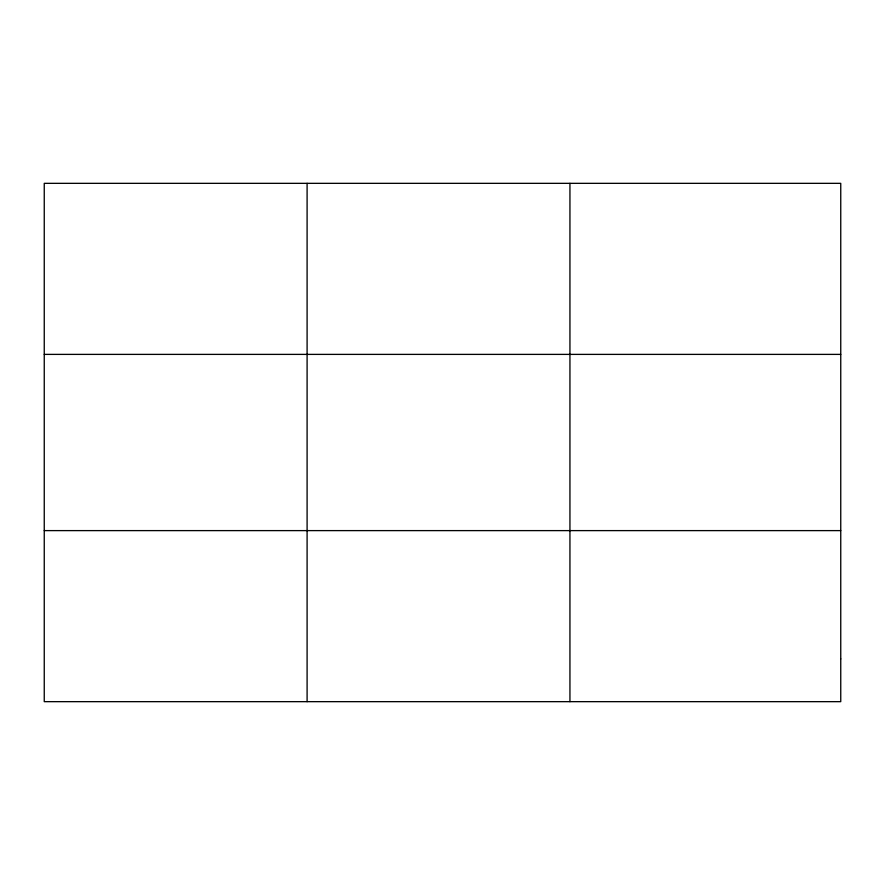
<?xml version="1.0" encoding="UTF-8"?>
<svg xmlns="http://www.w3.org/2000/svg" width="885" height="885" viewBox="0 0 885 885"><rect width="100%" height="100%" fill="white"/><g stroke="black" fill="none" stroke-linecap="round" stroke-linejoin="round"><path stroke-width="1.33" d="M307.095 183.339L307.095 701.661M569.94 183.339L569.94 701.661M44.25 354.387L840.75 354.387M44.25 530.613L840.75 530.613M840.75 658.894L840.75 701.661L44.25 701.661L44.25 183.339L840.75 183.339L840.75 658.894"/></g></svg>
